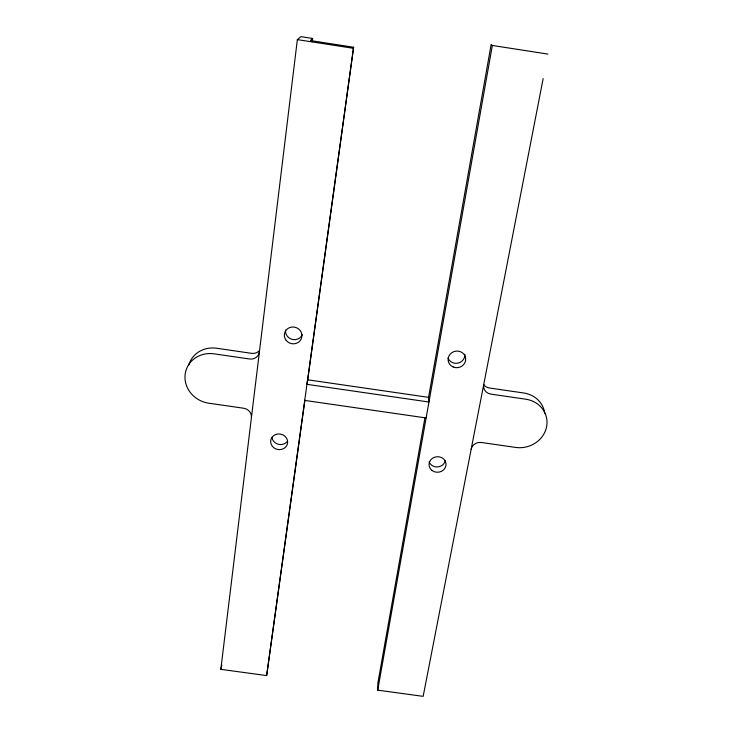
<?xml version="1.0" encoding="UTF-8"?>
<svg xmlns="http://www.w3.org/2000/svg" width="733" height="733" viewBox="0 0 733 733"><rect width="100%" height="100%" fill="white"/><g stroke="black" fill="none" stroke-linecap="round" stroke-linejoin="round"><path stroke-width="1.1" d="M543.162 78.578L423.161 696.35L377.724 690.147L377.861 683.119L424.957 417.645M304.91 400.2L266.656 675.597L220.825 669.339L297.351 39.619L300.951 36.65L312.634 38.464L312.203 41.863M266.656 675.597L353.608 47.251L310.462 40.562L312.634 38.464M307.429 381.93L353.608 47.251M428.558 397.35L307.723 379.804L306.825 384.312L428.952 402.023L428.558 397.35L491.156 44.466L492.347 45.455L547.918 54.095M377.724 690.147L492.347 45.455M220.825 669.339L221.852 665.088M304.607 400.392L426.12 417.957M297.351 39.619L353.159 48.268M471.182 449.155A8.723 7.971 -8.1 0 1 481.306 442.475L515.62 447.423A26.498 24.299 -12.8 0 0 546.534 427.055A26.498 24.299 -12.8 0 0 525.68 399.183L490.835 394.116A8.915 8.301 -12.3 0 1 483.716 384.633M259.4 351.932A8.979 8.411 19.6 0 1 249.541 358.996L214.137 353.847A26.755 24.702 21 0 0 185.101 374.71A26.755 24.702 21 0 0 208.841 403.214L243.695 408.235A8.787 8.081 16 0 1 251.419 417.544M188.821 364.851A26.379 24.4 21.2 0 1 216.675 348.248L251.566 353.333A8.851 8.31 19.8 0 0 259.253 350.731M445.352 460.452A8.42 7.706 -3.9 0 1 437.848 466.912A8.42 7.706 -3.9 0 1 429.181 462.037M464.869 354.231A8.714 8.228 -9.9 0 1 458.098 363.101A8.714 8.228 -9.9 0 1 448.028 358.107M287.061 441.669A8.457 7.77 11.7 0 1 278.228 444.253A8.457 7.77 11.7 0 1 271.98 437.619M302.271 334.743A8.759 8.301 15.9 0 1 285.549 330.116M544.683 413.375A26.122 24.006 -13 0 0 523.783 392.998L489.433 387.995A8.787 8.2 -12.5 0 1 483.807 384.733M272.438 446.415A8.549 7.843 11.7 0 0 287.052 444.986A8.549 7.843 11.7 0 0 277.972 433.963A8.549 7.843 11.7 0 0 272.438 446.415M286.163 340.369A8.851 8.384 15.8 0 0 301.3 338.82A8.851 8.384 15.8 0 0 291.954 327.037A8.851 8.384 15.8 0 0 286.163 340.369M432.103 470.522A8.503 7.77 -3.9 0 0 445.921 465.702A8.503 7.77 -3.9 0 0 434.596 457.218A8.503 7.77 -3.9 0 0 432.103 470.522M453.177 366.986A8.814 8.301 -9.7 0 0 465.666 358.501A8.814 8.301 -9.7 0 0 451.858 352.655A8.814 8.301 -9.7 0 0 453.177 366.986"/></g></svg>
